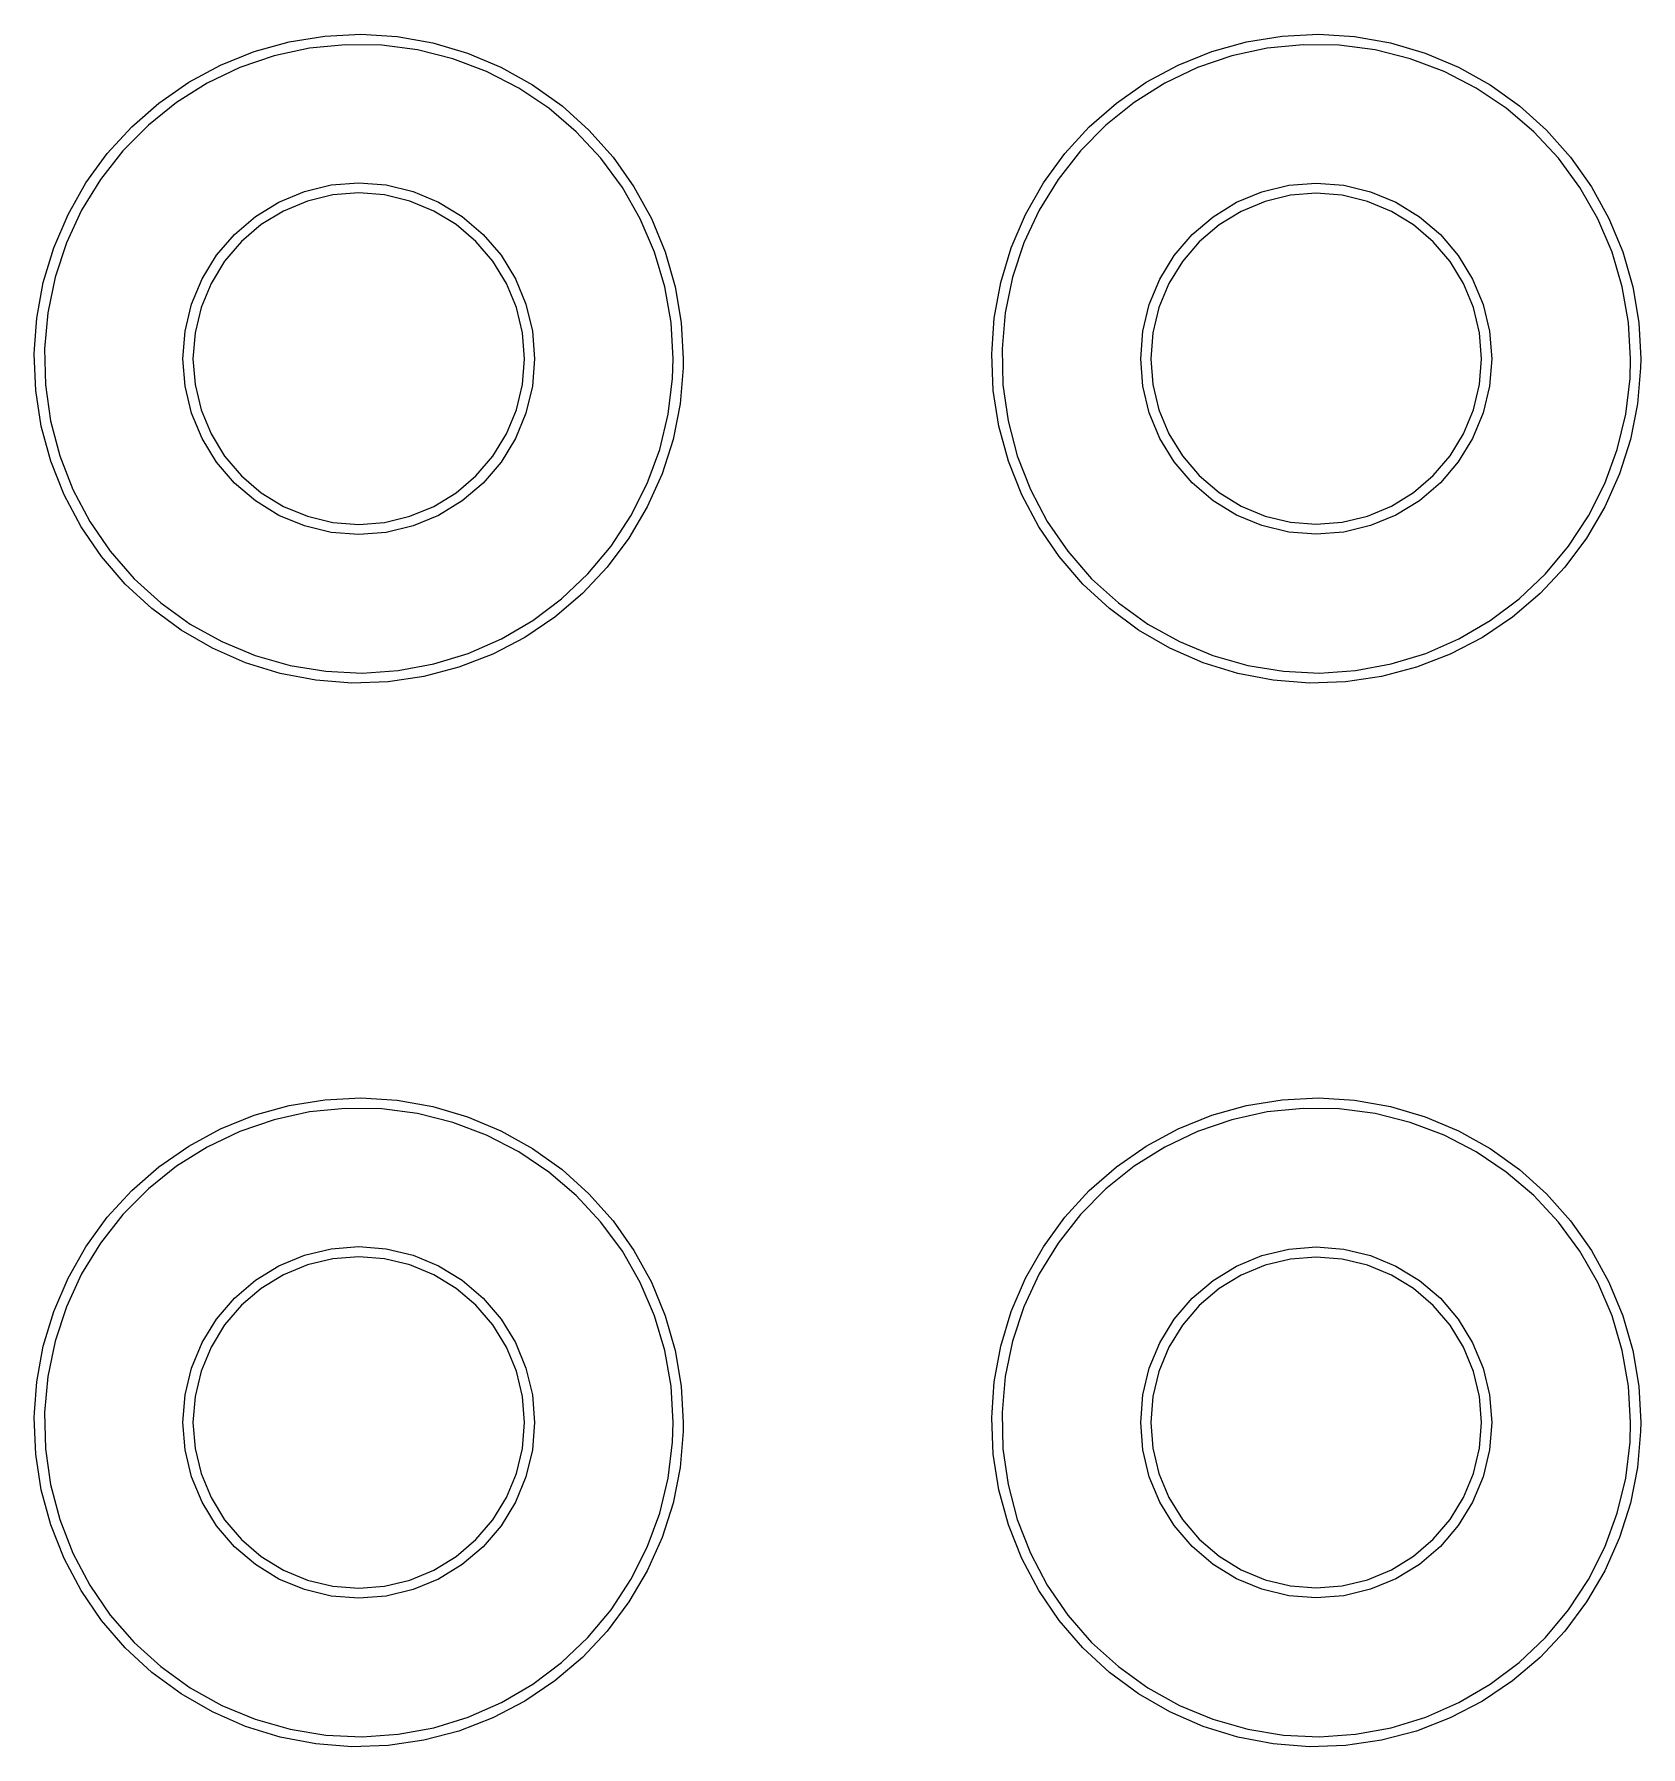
# Model space of a CAD drawing. Extents: x 26 to 390, y -197 to -58.
# Drawn here: x 50.95 to 66.05, y -191.05 to -174.95 of the extents above; entities that cross this region are included whole.
import ezdxf

# ---------------------------------------------------------------- set-up
doc = ezdxf.new("R2010")
doc.units = 0
doc.layers.add('BLACK', color=7, linetype='CONTINUOUS')

msp = doc.modelspace()

# ---------------------------------------------------------------- linework, layer by layer
at = {"layer": 'BLACK', "linetype": 'CONTINUOUS'}
for p, q in [((53.3451, -175.021), (53.6812, -174.967)), ((53.6812, -174.967), (54.0213, -174.95)), ((54.0213, -174.95), (54.3611, -174.971)), ((54.3611, -174.971), (54.6965, -175.031)), ((62.3451, -175.021), (62.6812, -174.967)), ((62.6812, -174.967), (63.0213, -174.95)), ((63.0213, -174.95), (63.3611, -174.971)), ((63.3611, -174.971), (63.6965, -175.031)), ((52.7014, -175.24), (53.0171, -175.113)), ((53.2053, -175.154), (52.8835, -175.264)), ((53.0171, -175.113), (53.3451, -175.021)), ((53.5377, -175.081), (53.2053, -175.154)), ((53.8763, -175.048), (53.5377, -175.081)), ((54.2164, -175.053), (53.8763, -175.048)), ((54.5537, -175.097), (54.2164, -175.053)), ((54.8837, -175.18), (54.5537, -175.097)), ((54.6965, -175.031), (55.0231, -175.127)), ((55.0231, -175.127), (55.337, -175.259)), ((61.7014, -175.24), (62.0171, -175.113)), ((62.2053, -175.154), (61.8835, -175.264)), ((62.0171, -175.113), (62.3451, -175.021)), ((62.5377, -175.081), (62.2053, -175.154)), ((62.8763, -175.048), (62.5377, -175.081)), ((63.2164, -175.053), (62.8763, -175.048)), ((63.5537, -175.097), (63.2164, -175.053)), ((63.8837, -175.18), (63.5537, -175.097)), ((63.6965, -175.031), (64.0231, -175.127)), ((64.0231, -175.127), (64.337, -175.259)), ((52.4018, -175.402), (52.7014, -175.24)), ((52.8835, -175.264), (52.5764, -175.411)), ((55.2019, -175.3), (54.8837, -175.18)), ((55.5042, -175.457), (55.2019, -175.3)), ((55.337, -175.259), (55.6343, -175.425)), ((61.4018, -175.402), (61.7014, -175.24)), ((61.8835, -175.264), (61.5764, -175.411)), ((64.2019, -175.3), (63.8837, -175.18)), ((64.5042, -175.457), (64.2019, -175.3)), ((64.337, -175.259), (64.6343, -175.425)), ((52.1222, -175.597), (52.4018, -175.402)), ((52.5764, -175.411), (52.2882, -175.591)), ((55.7866, -175.646), (55.5042, -175.457)), ((55.6343, -175.425), (55.9111, -175.623)), ((61.1222, -175.597), (61.4018, -175.402)), ((61.5764, -175.411), (61.2882, -175.591)), ((64.7866, -175.646), (64.5042, -175.457)), ((64.6343, -175.425), (64.9111, -175.623)), ((51.866, -175.821), (52.1222, -175.597)), ((52.2882, -175.591), (52.0227, -175.804)), ((55.9111, -175.623), (56.1642, -175.851)), ((60.866, -175.821), (61.1222, -175.597)), ((61.2882, -175.591), (61.0227, -175.804)), ((64.9111, -175.623), (65.1642, -175.851)), ((56.0453, -175.867), (55.7866, -175.646)), ((65.0453, -175.867), (64.7866, -175.646)), ((51.6364, -176.072), (51.866, -175.821)), ((52.0227, -175.804), (51.7834, -176.046)), ((56.2769, -176.116), (56.0453, -175.867)), ((56.1642, -175.851), (56.3903, -176.105)), ((60.6364, -176.072), (60.866, -175.821)), ((61.0227, -175.804), (60.7834, -176.046)), ((65.2769, -176.116), (65.0453, -175.867)), ((65.1642, -175.851), (65.3903, -176.105)), ((51.4363, -176.348), (51.6364, -176.072)), ((51.7834, -176.046), (51.5735, -176.314)), ((56.4783, -176.391), (56.2769, -176.116)), ((56.3903, -176.105), (56.5865, -176.384)), ((60.4363, -176.348), (60.6364, -176.072)), ((60.7834, -176.046), (60.5735, -176.314)), ((65.4783, -176.391), (65.2769, -176.116)), ((65.3903, -176.105), (65.5865, -176.384)), ((51.2681, -176.644), (51.4363, -176.348)), ((51.5735, -176.314), (51.3957, -176.604)), ((53.2495, -176.527), (53.4892, -176.428)), ((53.4892, -176.428), (53.7414, -176.367)), ((53.7414, -176.367), (54, -176.347)), ((54, -176.442), (53.7563, -176.461)), ((54, -176.347), (54.2586, -176.367)), ((54.2437, -176.461), (54, -176.442)), ((54.2586, -176.367), (54.5108, -176.428)), ((54.5108, -176.428), (54.7505, -176.527)), ((56.6468, -176.686), (56.4783, -176.391)), ((56.5865, -176.384), (56.7506, -176.682)), ((60.2681, -176.644), (60.4363, -176.348)), ((60.5735, -176.314), (60.3957, -176.604)), ((62.2509, -176.53), (62.4901, -176.431)), ((62.4901, -176.431), (62.7419, -176.37)), ((62.7419, -176.37), (63, -176.35)), ((63, -176.445), (62.7568, -176.464)), ((63, -176.35), (63.2581, -176.37)), ((63.2432, -176.464), (63, -176.445)), ((63.2581, -176.37), (63.5099, -176.431)), ((63.5099, -176.431), (63.7491, -176.53)), ((65.6468, -176.686), (65.4783, -176.391)), ((65.5865, -176.384), (65.7506, -176.682)), ((51.3957, -176.604), (51.2525, -176.912)), ((53.0283, -176.663), (53.2495, -176.527)), ((53.5186, -176.518), (53.2927, -176.612)), ((53.7563, -176.461), (53.5186, -176.518)), ((54.4814, -176.518), (54.2437, -176.461)), ((54.7073, -176.612), (54.4814, -176.518)), ((54.7505, -176.527), (54.9717, -176.663)), ((60.3957, -176.604), (60.2525, -176.912)), ((62.0302, -176.665), (62.2509, -176.53)), ((62.5195, -176.521), (62.2941, -176.615)), ((62.7568, -176.464), (62.5195, -176.521)), ((63.4805, -176.521), (63.2432, -176.464)), ((63.7059, -176.615), (63.4805, -176.521)), ((63.7491, -176.53), (63.9698, -176.665)), ((51.1339, -176.957), (51.2681, -176.644)), ((52.8311, -176.831), (53.0283, -176.663)), ((53.0843, -176.74), (52.8984, -176.898)), ((53.2927, -176.612), (53.0843, -176.74)), ((54.9157, -176.74), (54.7073, -176.612)), ((55.1016, -176.898), (54.9157, -176.74)), ((54.9717, -176.663), (55.1689, -176.831)), ((56.7803, -176.999), (56.6468, -176.686)), ((56.7506, -176.682), (56.8803, -176.997)), ((60.1339, -176.957), (60.2681, -176.644)), ((61.8333, -176.833), (62.0302, -176.665)), ((62.0861, -176.742), (61.9006, -176.901)), ((62.2941, -176.615), (62.0861, -176.742)), ((63.9139, -176.742), (63.7059, -176.615)), ((64.0994, -176.901), (63.9139, -176.742)), ((63.9698, -176.665), (64.1667, -176.833)), ((65.7803, -176.999), (65.6468, -176.686)), ((65.7506, -176.682), (65.8803, -176.997)), ((51.2525, -176.912), (51.1457, -177.235)), ((52.6626, -177.028), (52.8311, -176.831)), ((52.8984, -176.898), (52.7396, -177.084)), ((55.2604, -177.084), (55.1016, -176.898)), ((55.1689, -176.831), (55.3374, -177.028)), ((60.2525, -176.912), (60.1457, -177.235)), ((61.6651, -177.03), (61.8333, -176.833)), ((61.9006, -176.901), (61.7421, -177.086)), ((64.2579, -177.086), (64.0994, -176.901)), ((64.1667, -176.833), (64.3349, -177.03)), ((51.0355, -177.283), (51.1339, -176.957)), ((52.5271, -177.249), (52.6626, -177.028)), ((52.7396, -177.084), (52.6119, -177.293)), ((55.3881, -177.293), (55.2604, -177.084)), ((55.3374, -177.028), (55.4729, -177.249)), ((56.8769, -177.325), (56.7803, -176.999)), ((56.8803, -176.997), (56.9742, -177.324)), ((60.0355, -177.283), (60.1339, -176.957)), ((61.5298, -177.251), (61.6651, -177.03)), ((61.7421, -177.086), (61.6147, -177.294)), ((64.3853, -177.294), (64.2579, -177.086)), ((64.3349, -177.03), (64.4702, -177.251)), ((65.8769, -177.325), (65.7803, -176.999)), ((65.8803, -176.997), (65.9742, -177.324)), ((51.1457, -177.235), (51.0767, -177.568)), ((52.4278, -177.489), (52.5271, -177.249)), ((55.4729, -177.249), (55.5722, -177.489)), ((60.1457, -177.235), (60.0767, -177.568)), ((50.974, -177.618), (51.0355, -177.283)), ((52.6119, -177.293), (52.5183, -177.519)), ((55.4817, -177.519), (55.3881, -177.293)), ((56.9354, -177.66), (56.8769, -177.325)), ((56.9742, -177.324), (57.031, -177.66)), ((59.974, -177.618), (60.0355, -177.283)), ((61.4308, -177.49), (61.5298, -177.251)), ((61.6147, -177.294), (61.5213, -177.52)), ((64.4787, -177.52), (64.3853, -177.294)), ((64.4702, -177.251), (64.5692, -177.49)), ((65.9354, -177.66), (65.8769, -177.325)), ((65.9742, -177.324), (66.031, -177.66)), ((51.0767, -177.568), (51.0465, -177.907)), ((52.3672, -177.741), (52.4278, -177.489)), ((52.5183, -177.519), (52.4613, -177.756)), ((55.5387, -177.756), (55.4817, -177.519)), ((55.5722, -177.489), (55.6328, -177.741)), ((60.0767, -177.568), (60.0465, -177.907)), ((61.3703, -177.742), (61.4308, -177.49)), ((61.5213, -177.52), (61.4643, -177.757)), ((64.5357, -177.757), (64.4787, -177.52)), ((64.5692, -177.49), (64.6297, -177.742)), ((50.9538, -177.907), (50.974, -177.618)), ((56.955, -178), (56.9354, -177.66)), ((57.031, -177.66), (57.05, -178)), ((59.9538, -177.907), (59.974, -177.618)), ((65.955, -178), (65.9354, -177.66)), ((66.031, -177.66), (66.05, -178)), ((52.3469, -178), (52.3672, -177.741)), ((52.4613, -177.756), (52.4421, -178)), ((55.5579, -178), (55.5387, -177.756)), ((55.6328, -177.741), (55.6531, -178)), ((61.35, -178), (61.3703, -177.742)), ((61.4643, -177.757), (61.4452, -178)), ((64.5548, -178), (64.5357, -177.757)), ((64.6297, -177.742), (64.65, -178)), ((50.9503, -177.957), (50.9538, -177.907)), ((50.9646, -178.298), (50.9503, -177.957)), ((51.0465, -177.907), (51.0554, -178.247)), ((52.3672, -178.259), (52.3469, -178)), ((52.4421, -178), (52.4613, -178.244)), ((55.5387, -178.244), (55.5579, -178)), ((55.6531, -178), (55.6328, -178.259)), ((56.9492, -178.186), (56.955, -178)), ((57.05, -178), (57.0488, -178.085)), ((59.9503, -177.957), (59.9538, -177.907)), ((59.9646, -178.298), (59.9503, -177.957)), ((60.0465, -177.907), (60.0554, -178.247)), ((61.3703, -178.258), (61.35, -178)), ((61.4452, -178), (61.4643, -178.243)), ((64.5357, -178.243), (64.5548, -178)), ((64.65, -178), (64.6297, -178.258)), ((65.9492, -178.186), (65.955, -178)), ((66.05, -178), (66.0488, -178.085)), ((56.9083, -178.523), (56.9492, -178.186)), ((57.0488, -178.085), (57.0203, -178.424)), ((65.9083, -178.523), (65.9492, -178.186)), ((66.0488, -178.085), (66.0203, -178.424)), ((51.0166, -178.634), (50.9646, -178.298)), ((51.0554, -178.247), (51.1033, -178.584)), ((52.4278, -178.511), (52.3672, -178.259)), ((52.4613, -178.244), (52.5183, -178.481)), ((55.4817, -178.481), (55.5387, -178.244)), ((55.6328, -178.259), (55.5722, -178.511)), ((60.0166, -178.634), (59.9646, -178.298)), ((60.0554, -178.247), (60.1033, -178.584)), ((61.4308, -178.51), (61.3703, -178.258)), ((61.4643, -178.243), (61.5213, -178.48)), ((64.4787, -178.48), (64.5357, -178.243)), ((64.6297, -178.258), (64.5692, -178.51)), ((52.5271, -178.751), (52.4278, -178.511)), ((52.5183, -178.481), (52.6119, -178.707)), ((55.3881, -178.707), (55.4817, -178.481)), ((55.5722, -178.511), (55.4729, -178.751)), ((56.8289, -178.854), (56.9083, -178.523)), ((57.0203, -178.424), (56.9542, -178.759)), ((61.5298, -178.749), (61.4308, -178.51)), ((61.5213, -178.48), (61.6147, -178.706)), ((64.3853, -178.706), (64.4787, -178.48)), ((64.5692, -178.51), (64.4702, -178.749)), ((65.8289, -178.854), (65.9083, -178.523)), ((66.0203, -178.424), (65.9542, -178.759)), ((51.1059, -178.963), (51.0166, -178.634)), ((51.1033, -178.584), (51.1896, -178.913)), ((60.1059, -178.963), (60.0166, -178.634)), ((60.1033, -178.584), (60.1896, -178.913)), ((52.6626, -178.972), (52.5271, -178.751)), ((52.6119, -178.707), (52.7396, -178.916)), ((55.2604, -178.916), (55.3881, -178.707)), ((55.4729, -178.751), (55.3374, -178.972)), ((56.712, -179.174), (56.8289, -178.854)), ((56.9542, -178.759), (56.8512, -179.083)), ((61.6651, -178.97), (61.5298, -178.749)), ((61.6147, -178.706), (61.7421, -178.914)), ((64.2579, -178.914), (64.3853, -178.706)), ((64.4702, -178.749), (64.3349, -178.97)), ((65.712, -179.174), (65.8289, -178.854)), ((65.9542, -178.759), (65.8512, -179.083)), ((51.2313, -179.279), (51.1059, -178.963)), ((51.1896, -178.913), (51.3132, -179.23)), ((52.8311, -179.169), (52.6626, -178.972)), ((52.7396, -178.916), (52.8984, -179.102)), ((55.1016, -179.102), (55.2604, -178.916)), ((55.3374, -178.972), (55.1689, -179.169)), ((60.2313, -179.279), (60.1059, -178.963)), ((60.1896, -178.913), (60.3132, -179.23)), ((61.8333, -179.167), (61.6651, -178.97)), ((61.7421, -178.914), (61.9006, -179.099)), ((64.0994, -179.099), (64.2579, -178.914)), ((64.3349, -178.97), (64.1667, -179.167)), ((53.0283, -179.337), (52.8311, -179.169)), ((52.8984, -179.102), (53.0843, -179.26)), ((54.9157, -179.26), (55.1016, -179.102)), ((55.1689, -179.169), (54.9717, -179.337)), ((56.5591, -179.477), (56.712, -179.174)), ((56.8512, -179.083), (56.7127, -179.394)), ((62.0302, -179.335), (61.8333, -179.167)), ((61.9006, -179.099), (62.0861, -179.258)), ((63.9139, -179.258), (64.0994, -179.099)), ((64.1667, -179.167), (63.9698, -179.335)), ((65.5591, -179.477), (65.712, -179.174)), ((65.8512, -179.083), (65.7127, -179.394)), ((51.3911, -179.58), (51.2313, -179.279)), ((51.3132, -179.23), (51.4724, -179.531)), ((53.2495, -179.473), (53.0283, -179.337)), ((53.0843, -179.26), (53.2927, -179.388)), ((54.7073, -179.388), (54.9157, -179.26)), ((54.9717, -179.337), (54.7505, -179.473)), ((60.3911, -179.58), (60.2313, -179.279)), ((60.3132, -179.23), (60.4724, -179.531)), ((62.2509, -179.47), (62.0302, -179.335)), ((62.0861, -179.258), (62.2941, -179.385)), ((63.7059, -179.385), (63.9139, -179.258)), ((63.9698, -179.335), (63.7491, -179.47)), ((53.4892, -179.572), (53.2495, -179.473)), ((53.2927, -179.388), (53.5186, -179.482)), ((53.5186, -179.482), (53.7563, -179.539)), ((54.2437, -179.539), (54.4814, -179.482)), ((54.4814, -179.482), (54.7073, -179.388)), ((54.7505, -179.473), (54.5108, -179.572)), ((56.3723, -179.762), (56.5591, -179.477)), ((56.7127, -179.394), (56.5404, -179.688)), ((62.4901, -179.569), (62.2509, -179.47)), ((62.2941, -179.385), (62.5195, -179.479)), ((62.5195, -179.479), (62.7568, -179.536)), ((63.2432, -179.536), (63.4805, -179.479)), ((63.4805, -179.479), (63.7059, -179.385)), ((63.7491, -179.47), (63.5099, -179.569)), ((65.3723, -179.762), (65.5591, -179.477)), ((65.7127, -179.394), (65.5404, -179.688)), ((51.5835, -179.861), (51.3911, -179.58)), ((51.4724, -179.531), (51.6651, -179.811)), ((53.7414, -179.633), (53.4892, -179.572)), ((54, -179.653), (53.7414, -179.633)), ((53.7563, -179.539), (54, -179.558)), ((54, -179.558), (54.2437, -179.539)), ((54.2586, -179.633), (54, -179.653)), ((54.5108, -179.572), (54.2586, -179.633)), ((60.5835, -179.861), (60.3911, -179.58)), ((60.4724, -179.531), (60.6651, -179.811)), ((62.7419, -179.63), (62.4901, -179.569)), ((63, -179.65), (62.7419, -179.63)), ((62.7568, -179.536), (63, -179.555)), ((63, -179.555), (63.2432, -179.536)), ((63.2581, -179.63), (63, -179.65)), ((63.5099, -179.569), (63.2581, -179.63)), ((51.6651, -179.811), (51.8887, -180.068)), ((56.1541, -180.023), (56.3723, -179.762)), ((56.5404, -179.688), (56.3364, -179.961)), ((60.6651, -179.811), (60.8887, -180.068)), ((65.1541, -180.023), (65.3723, -179.762)), ((65.5404, -179.688), (65.3364, -179.961)), ((51.806, -180.119), (51.5835, -179.861)), ((56.3364, -179.961), (56.1033, -180.209)), ((60.806, -180.119), (60.5835, -179.861)), ((65.3364, -179.961), (65.1033, -180.209)), ((52.0559, -180.35), (51.806, -180.119)), ((51.8887, -180.068), (52.1404, -180.296)), ((55.9073, -180.257), (56.1541, -180.023)), ((61.0559, -180.35), (60.806, -180.119)), ((60.8887, -180.068), (61.1404, -180.296)), ((64.9073, -180.257), (65.1541, -180.023)), ((52.1404, -180.296), (52.4166, -180.495)), ((55.6353, -180.461), (55.9073, -180.257)), ((56.1033, -180.209), (55.844, -180.429)), ((61.1404, -180.296), (61.4166, -180.495)), ((64.6353, -180.461), (64.9073, -180.257)), ((65.1033, -180.209), (64.844, -180.429)), ((52.3299, -180.552), (52.0559, -180.35)), ((55.3415, -180.633), (55.6353, -180.461)), ((55.844, -180.429), (55.5617, -180.62)), ((61.3299, -180.552), (61.0559, -180.35)), ((64.3415, -180.633), (64.6353, -180.461)), ((64.844, -180.429), (64.5617, -180.62)), ((52.6248, -180.722), (52.3299, -180.552)), ((52.4166, -180.495), (52.7139, -180.66)), ((55.5617, -180.62), (55.26, -180.778)), ((61.6248, -180.722), (61.3299, -180.552)), ((61.4166, -180.495), (61.7139, -180.66)), ((64.5617, -180.62), (64.26, -180.778)), ((52.9369, -180.859), (52.6248, -180.722)), ((52.7139, -180.66), (53.0282, -180.791)), ((53.0282, -180.791), (53.3554, -180.884)), ((54.7049, -180.87), (55.03, -180.77)), ((55.26, -180.778), (54.9425, -180.901)), ((55.03, -180.77), (55.3415, -180.633)), ((61.9369, -180.859), (61.6248, -180.722)), ((61.7139, -180.66), (62.0282, -180.791)), ((62.0282, -180.791), (62.3554, -180.884)), ((63.7049, -180.87), (64.03, -180.77)), ((64.26, -180.778), (63.9425, -180.901)), ((64.03, -180.77), (64.3415, -180.633)), ((53.2621, -180.959), (52.9369, -180.859)), ((53.3554, -180.884), (53.6911, -180.939)), ((53.6911, -180.939), (54.0309, -180.955)), ((54.0309, -180.955), (54.3704, -180.932)), ((54.3704, -180.932), (54.7049, -180.87)), ((54.9425, -180.901), (54.6133, -180.988)), ((62.2621, -180.959), (61.9369, -180.859)), ((62.3554, -180.884), (62.6911, -180.939)), ((62.6911, -180.939), (63.0309, -180.955)), ((63.0309, -180.955), (63.3704, -180.932)), ((63.3704, -180.932), (63.7049, -180.87)), ((63.9425, -180.901), (63.6133, -180.988)), ((53.5966, -181.023), (53.2621, -180.959)), ((53.9361, -181.049), (53.5966, -181.023)), ((54.2764, -181.037), (53.9361, -181.049)), ((54.6133, -180.988), (54.2764, -181.037)), ((62.5966, -181.023), (62.2621, -180.959)), ((62.9361, -181.049), (62.5966, -181.023)), ((63.2764, -181.037), (62.9361, -181.049)), ((63.6133, -180.988), (63.2764, -181.037)), ((53.3451, -185.021), (53.6812, -184.967)), ((53.6812, -184.967), (54.0213, -184.95)), ((54.0213, -184.95), (54.3611, -184.971)), ((54.3611, -184.971), (54.6965, -185.031)), ((62.3451, -185.021), (62.6812, -184.967)), ((62.6812, -184.967), (63.0213, -184.95)), ((63.0213, -184.95), (63.3611, -184.971)), ((63.3611, -184.971), (63.6965, -185.031)), ((52.7014, -185.24), (53.0171, -185.113)), ((53.0171, -185.113), (53.3451, -185.021)), ((53.5377, -185.081), (53.2053, -185.154)), ((53.8763, -185.048), (53.5377, -185.081)), ((54.2164, -185.053), (53.8763, -185.048)), ((54.5537, -185.097), (54.2164, -185.053)), ((54.8837, -185.18), (54.5537, -185.097)), ((54.6965, -185.031), (55.0231, -185.127)), ((55.0231, -185.127), (55.337, -185.259)), ((61.7014, -185.24), (62.0171, -185.113)), ((62.0171, -185.113), (62.3451, -185.021)), ((62.5377, -185.081), (62.2053, -185.154)), ((62.8763, -185.048), (62.5377, -185.081)), ((63.2164, -185.053), (62.8763, -185.048)), ((63.5537, -185.097), (63.2164, -185.053)), ((63.8837, -185.18), (63.5537, -185.097)), ((63.6965, -185.031), (64.0231, -185.127)), ((64.0231, -185.127), (64.337, -185.259)), ((52.4018, -185.402), (52.7014, -185.24)), ((52.8835, -185.264), (52.5764, -185.411)), ((53.2053, -185.154), (52.8835, -185.264)), ((55.2019, -185.3), (54.8837, -185.18)), ((55.337, -185.259), (55.6343, -185.425)), ((61.4018, -185.402), (61.7014, -185.24)), ((61.8835, -185.264), (61.5764, -185.411)), ((62.2053, -185.154), (61.8835, -185.264)), ((64.2019, -185.3), (63.8837, -185.18)), ((64.337, -185.259), (64.6343, -185.425)), ((52.1222, -185.597), (52.4018, -185.402)), ((52.5764, -185.411), (52.2882, -185.591)), ((55.5042, -185.457), (55.2019, -185.3)), ((55.7866, -185.646), (55.5042, -185.457)), ((55.6343, -185.425), (55.9111, -185.623)), ((61.1222, -185.597), (61.4018, -185.402)), ((61.5764, -185.411), (61.2882, -185.591)), ((64.5042, -185.457), (64.2019, -185.3)), ((64.7866, -185.646), (64.5042, -185.457)), ((64.6343, -185.425), (64.9111, -185.623)), ((51.866, -185.821), (52.1222, -185.597)), ((52.2882, -185.591), (52.0227, -185.804)), ((60.866, -185.821), (61.1222, -185.597)), ((61.2882, -185.591), (61.0227, -185.804)), ((56.0453, -185.867), (55.7866, -185.646)), ((55.9111, -185.623), (56.1642, -185.851)), ((65.0453, -185.867), (64.7866, -185.646)), ((64.9111, -185.623), (65.1642, -185.851)), ((51.6364, -186.072), (51.866, -185.821)), ((52.0227, -185.804), (51.7834, -186.046)), ((56.2769, -186.116), (56.0453, -185.867)), ((56.1642, -185.851), (56.3903, -186.105)), ((60.6364, -186.072), (60.866, -185.821)), ((61.0227, -185.804), (60.7834, -186.046)), ((65.2769, -186.116), (65.0453, -185.867)), ((65.1642, -185.851), (65.3903, -186.105)), ((51.4363, -186.348), (51.6364, -186.072)), ((51.7834, -186.046), (51.5735, -186.314)), ((60.4363, -186.348), (60.6364, -186.072)), ((60.7834, -186.046), (60.5735, -186.314)), ((56.4783, -186.391), (56.2769, -186.116)), ((56.3903, -186.105), (56.5865, -186.384)), ((65.4783, -186.391), (65.2769, -186.116)), ((65.3903, -186.105), (65.5865, -186.384)), ((51.2681, -186.644), (51.4363, -186.348)), ((51.5735, -186.314), (51.3957, -186.604)), ((53.4892, -186.428), (53.7414, -186.367)), ((53.7414, -186.367), (54, -186.347)), ((54, -186.347), (54.2586, -186.367)), ((54.2586, -186.367), (54.5108, -186.428)), ((56.6468, -186.686), (56.4783, -186.391)), ((56.5865, -186.384), (56.7506, -186.682)), ((60.2681, -186.644), (60.4363, -186.348)), ((60.5735, -186.314), (60.3957, -186.604)), ((62.4901, -186.431), (62.7419, -186.37)), ((62.7419, -186.37), (63, -186.35)), ((63, -186.35), (63.2581, -186.37)), ((63.2581, -186.37), (63.5099, -186.431)), ((65.6468, -186.686), (65.4783, -186.391)), ((65.5865, -186.384), (65.7506, -186.682)), ((53.0283, -186.663), (53.2495, -186.527)), ((53.2495, -186.527), (53.4892, -186.428)), ((53.5186, -186.518), (53.2927, -186.612)), ((53.7563, -186.461), (53.5186, -186.518)), ((54, -186.442), (53.7563, -186.461)), ((54.2437, -186.461), (54, -186.442)), ((54.4814, -186.518), (54.2437, -186.461)), ((54.7073, -186.612), (54.4814, -186.518)), ((54.5108, -186.428), (54.7505, -186.527)), ((54.7505, -186.527), (54.9717, -186.663)), ((62.0302, -186.665), (62.2509, -186.53)), ((62.2509, -186.53), (62.4901, -186.431)), ((62.5195, -186.521), (62.2941, -186.615)), ((62.7568, -186.464), (62.5195, -186.521)), ((63, -186.445), (62.7568, -186.464)), ((63.2432, -186.464), (63, -186.445)), ((63.4805, -186.521), (63.2432, -186.464)), ((63.7059, -186.615), (63.4805, -186.521)), ((63.5099, -186.431), (63.7491, -186.53)), ((63.7491, -186.53), (63.9698, -186.665)), ((51.1339, -186.957), (51.2681, -186.644)), ((51.3957, -186.604), (51.2525, -186.912)), ((52.8311, -186.831), (53.0283, -186.663)), ((53.0843, -186.74), (52.8984, -186.898)), ((53.2927, -186.612), (53.0843, -186.74)), ((54.9157, -186.74), (54.7073, -186.612)), ((55.1016, -186.898), (54.9157, -186.74)), ((54.9717, -186.663), (55.1689, -186.831)), ((56.7803, -186.999), (56.6468, -186.686)), ((56.7506, -186.682), (56.8803, -186.997)), ((60.1339, -186.957), (60.2681, -186.644)), ((60.3957, -186.604), (60.2525, -186.912)), ((61.8333, -186.833), (62.0302, -186.665)), ((62.0861, -186.742), (61.9006, -186.901)), ((62.2941, -186.615), (62.0861, -186.742)), ((63.9139, -186.742), (63.7059, -186.615)), ((64.0994, -186.901), (63.9139, -186.742)), ((63.9698, -186.665), (64.1667, -186.833)), ((65.7803, -186.999), (65.6468, -186.686)), ((65.7506, -186.682), (65.8803, -186.997)), ((52.6626, -187.028), (52.8311, -186.831)), ((52.8984, -186.898), (52.7396, -187.084)), ((55.2604, -187.084), (55.1016, -186.898)), ((55.1689, -186.831), (55.3374, -187.028)), ((61.6651, -187.03), (61.8333, -186.833)), ((61.9006, -186.901), (61.7421, -187.086)), ((64.2579, -187.086), (64.0994, -186.901)), ((64.1667, -186.833), (64.3349, -187.03)), ((51.0355, -187.283), (51.1339, -186.957)), ((51.2525, -186.912), (51.1457, -187.235)), ((52.5271, -187.249), (52.6626, -187.028)), ((55.3374, -187.028), (55.4729, -187.249)), ((56.8769, -187.325), (56.7803, -186.999)), ((56.8803, -186.997), (56.9742, -187.324)), ((60.0355, -187.283), (60.1339, -186.957)), ((60.2525, -186.912), (60.1457, -187.235)), ((61.5298, -187.251), (61.6651, -187.03)), ((64.3349, -187.03), (64.4702, -187.251)), ((65.8769, -187.325), (65.7803, -186.999)), ((65.8803, -186.997), (65.9742, -187.324)), ((52.7396, -187.084), (52.6119, -187.293)), ((55.3881, -187.293), (55.2604, -187.084)), ((61.7421, -187.086), (61.6147, -187.294)), ((64.3853, -187.294), (64.2579, -187.086)), ((50.974, -187.618), (51.0355, -187.283)), ((51.1457, -187.235), (51.0767, -187.568)), ((52.4278, -187.489), (52.5271, -187.249)), ((52.6119, -187.293), (52.5183, -187.519)), ((55.4817, -187.519), (55.3881, -187.293)), ((55.4729, -187.249), (55.5722, -187.489)), ((56.9354, -187.66), (56.8769, -187.325)), ((56.9742, -187.324), (57.031, -187.66)), ((59.974, -187.618), (60.0355, -187.283)), ((60.1457, -187.235), (60.0767, -187.568)), ((61.4308, -187.49), (61.5298, -187.251)), ((61.6147, -187.294), (61.5213, -187.52)), ((64.4787, -187.52), (64.3853, -187.294)), ((64.4702, -187.251), (64.5692, -187.49)), ((65.9354, -187.66), (65.8769, -187.325)), ((65.9742, -187.324), (66.031, -187.66)), ((52.3672, -187.741), (52.4278, -187.489)), ((52.5183, -187.519), (52.4613, -187.756)), ((55.5387, -187.756), (55.4817, -187.519)), ((55.5722, -187.489), (55.6328, -187.741)), ((61.3703, -187.742), (61.4308, -187.49)), ((61.5213, -187.52), (61.4643, -187.757)), ((64.5357, -187.757), (64.4787, -187.52)), ((64.5692, -187.49), (64.6297, -187.742)), ((50.9538, -187.907), (50.974, -187.618)), ((51.0767, -187.568), (51.0465, -187.907)), ((56.955, -188), (56.9354, -187.66)), ((57.031, -187.66), (57.05, -188)), ((59.9538, -187.907), (59.974, -187.618)), ((60.0767, -187.568), (60.0465, -187.907)), ((65.955, -188), (65.9354, -187.66)), ((66.031, -187.66), (66.05, -188)), ((52.3469, -188), (52.3672, -187.741)), ((52.4613, -187.756), (52.4421, -188)), ((55.5579, -188), (55.5387, -187.756)), ((55.6328, -187.741), (55.6531, -188)), ((61.35, -188), (61.3703, -187.742)), ((61.4643, -187.757), (61.4452, -188)), ((64.5548, -188), (64.5357, -187.757)), ((64.6297, -187.742), (64.65, -188)), ((50.9503, -187.957), (50.9538, -187.907)), ((50.9646, -188.298), (50.9503, -187.957)), ((51.0465, -187.907), (51.0554, -188.247)), ((52.3672, -188.259), (52.3469, -188)), ((52.4421, -188), (52.4613, -188.244)), ((55.5387, -188.244), (55.5579, -188)), ((55.6531, -188), (55.6328, -188.259)), ((56.9492, -188.186), (56.955, -188)), ((57.05, -188), (57.0488, -188.085)), ((59.9503, -187.957), (59.9538, -187.907)), ((59.9646, -188.298), (59.9503, -187.957)), ((60.0465, -187.907), (60.0554, -188.247)), ((61.3703, -188.258), (61.35, -188)), ((61.4452, -188), (61.4643, -188.243)), ((64.5357, -188.243), (64.5548, -188)), ((64.65, -188), (64.6297, -188.258)), ((65.9492, -188.186), (65.955, -188)), ((66.05, -188), (66.0488, -188.085)), ((56.9083, -188.523), (56.9492, -188.186)), ((57.0488, -188.085), (57.0203, -188.424)), ((65.9083, -188.523), (65.9492, -188.186)), ((66.0488, -188.085), (66.0203, -188.424)), ((51.0166, -188.634), (50.9646, -188.298)), ((51.0554, -188.247), (51.1033, -188.584)), ((52.4278, -188.511), (52.3672, -188.259)), ((52.4613, -188.244), (52.5183, -188.481)), ((55.4817, -188.481), (55.5387, -188.244)), ((55.6328, -188.259), (55.5722, -188.511)), ((60.0166, -188.634), (59.9646, -188.298)), ((60.0554, -188.247), (60.1033, -188.584)), ((61.4308, -188.51), (61.3703, -188.258)), ((61.4643, -188.243), (61.5213, -188.48)), ((64.4787, -188.48), (64.5357, -188.243)), ((64.6297, -188.258), (64.5692, -188.51)), ((52.5271, -188.751), (52.4278, -188.511)), ((52.5183, -188.481), (52.6119, -188.707)), ((55.3881, -188.707), (55.4817, -188.481)), ((55.5722, -188.511), (55.4729, -188.751)), ((57.0203, -188.424), (56.9542, -188.759)), ((61.5298, -188.749), (61.4308, -188.51)), ((61.5213, -188.48), (61.6147, -188.706)), ((64.3853, -188.706), (64.4787, -188.48)), ((64.5692, -188.51), (64.4702, -188.749)), ((66.0203, -188.424), (65.9542, -188.759)), ((51.1059, -188.963), (51.0166, -188.634)), ((51.1033, -188.584), (51.1896, -188.913)), ((56.8289, -188.854), (56.9083, -188.523)), ((60.1059, -188.963), (60.0166, -188.634)), ((60.1033, -188.584), (60.1896, -188.913)), ((65.8289, -188.854), (65.9083, -188.523)), ((52.6626, -188.972), (52.5271, -188.751)), ((52.6119, -188.707), (52.7396, -188.916)), ((55.2604, -188.916), (55.3881, -188.707)), ((55.4729, -188.751), (55.3374, -188.972)), ((56.9542, -188.759), (56.8512, -189.083)), ((61.6651, -188.97), (61.5298, -188.749)), ((61.6147, -188.706), (61.7421, -188.914)), ((64.2579, -188.914), (64.3853, -188.706)), ((64.4702, -188.749), (64.3349, -188.97)), ((65.9542, -188.759), (65.8512, -189.083)), ((51.2313, -189.279), (51.1059, -188.963)), ((51.1896, -188.913), (51.3132, -189.23)), ((52.8311, -189.169), (52.6626, -188.972)), ((52.7396, -188.916), (52.8984, -189.102)), ((55.1016, -189.102), (55.2604, -188.916)), ((55.3374, -188.972), (55.1689, -189.169)), ((56.712, -189.174), (56.8289, -188.854)), ((60.2313, -189.279), (60.1059, -188.963)), ((60.1896, -188.913), (60.3132, -189.23)), ((61.8333, -189.167), (61.6651, -188.97)), ((61.7421, -188.914), (61.9006, -189.099)), ((64.0994, -189.099), (64.2579, -188.914)), ((64.3349, -188.97), (64.1667, -189.167)), ((65.712, -189.174), (65.8289, -188.854)), ((52.8984, -189.102), (53.0843, -189.26)), ((54.9157, -189.26), (55.1016, -189.102)), ((56.8512, -189.083), (56.7127, -189.394)), ((61.9006, -189.099), (62.0861, -189.258)), ((63.9139, -189.258), (64.0994, -189.099)), ((65.8512, -189.083), (65.7127, -189.394)), ((51.3911, -189.58), (51.2313, -189.279)), ((51.3132, -189.23), (51.4724, -189.531)), ((53.0283, -189.337), (52.8311, -189.169)), ((53.0843, -189.26), (53.2927, -189.388)), ((54.7073, -189.388), (54.9157, -189.26)), ((55.1689, -189.169), (54.9717, -189.337)), ((56.5591, -189.477), (56.712, -189.174)), ((60.3911, -189.58), (60.2313, -189.279)), ((60.3132, -189.23), (60.4724, -189.531)), ((62.0302, -189.335), (61.8333, -189.167)), ((62.0861, -189.258), (62.2941, -189.385)), ((63.7059, -189.385), (63.9139, -189.258)), ((64.1667, -189.167), (63.9698, -189.335)), ((65.5591, -189.477), (65.712, -189.174)), ((53.2495, -189.473), (53.0283, -189.337)), ((53.4892, -189.572), (53.2495, -189.473)), ((53.2927, -189.388), (53.5186, -189.482)), ((53.5186, -189.482), (53.7563, -189.539)), ((54.2437, -189.539), (54.4814, -189.482)), ((54.4814, -189.482), (54.7073, -189.388)), ((54.7505, -189.473), (54.5108, -189.572)), ((54.9717, -189.337), (54.7505, -189.473)), ((56.3723, -189.762), (56.5591, -189.477)), ((56.7127, -189.394), (56.5404, -189.688)), ((62.2509, -189.47), (62.0302, -189.335)), ((62.4901, -189.569), (62.2509, -189.47)), ((62.2941, -189.385), (62.5195, -189.479)), ((62.5195, -189.479), (62.7568, -189.536)), ((63.2432, -189.536), (63.4805, -189.479)), ((63.4805, -189.479), (63.7059, -189.385)), ((63.7491, -189.47), (63.5099, -189.569)), ((63.9698, -189.335), (63.7491, -189.47)), ((65.3723, -189.762), (65.5591, -189.477)), ((65.7127, -189.394), (65.5404, -189.688)), ((51.5835, -189.861), (51.3911, -189.58)), ((51.4724, -189.531), (51.6651, -189.811)), ((53.7414, -189.633), (53.4892, -189.572)), ((54, -189.653), (53.7414, -189.633)), ((53.7563, -189.539), (54, -189.558)), ((54, -189.558), (54.2437, -189.539)), ((54.2586, -189.633), (54, -189.653)), ((54.5108, -189.572), (54.2586, -189.633)), ((60.5835, -189.861), (60.3911, -189.58)), ((60.4724, -189.531), (60.6651, -189.811)), ((62.7419, -189.63), (62.4901, -189.569)), ((63, -189.65), (62.7419, -189.63)), ((62.7568, -189.536), (63, -189.555)), ((63, -189.555), (63.2432, -189.536)), ((63.2581, -189.63), (63, -189.65)), ((63.5099, -189.569), (63.2581, -189.63)), ((56.1541, -190.023), (56.3723, -189.762)), ((56.5404, -189.688), (56.3364, -189.961)), ((65.1541, -190.023), (65.3723, -189.762)), ((65.5404, -189.688), (65.3364, -189.961)), ((51.806, -190.119), (51.5835, -189.861)), ((51.6651, -189.811), (51.8887, -190.068)), ((56.3364, -189.961), (56.1033, -190.209)), ((60.806, -190.119), (60.5835, -189.861)), ((60.6651, -189.811), (60.8887, -190.068)), ((65.3364, -189.961), (65.1033, -190.209)), ((52.0559, -190.35), (51.806, -190.119)), ((51.8887, -190.068), (52.1404, -190.296)), ((55.9073, -190.257), (56.1541, -190.023)), ((61.0559, -190.35), (60.806, -190.119)), ((60.8887, -190.068), (61.1404, -190.296)), ((64.9073, -190.257), (65.1541, -190.023)), ((55.6353, -190.461), (55.9073, -190.257)), ((56.1033, -190.209), (55.844, -190.429)), ((64.6353, -190.461), (64.9073, -190.257)), ((65.1033, -190.209), (64.844, -190.429)), ((52.3299, -190.552), (52.0559, -190.35)), ((52.1404, -190.296), (52.4166, -190.495)), ((55.844, -190.429), (55.5617, -190.62)), ((61.3299, -190.552), (61.0559, -190.35)), ((61.1404, -190.296), (61.4166, -190.495)), ((64.844, -190.429), (64.5617, -190.62)), ((52.6248, -190.722), (52.3299, -190.552)), ((52.4166, -190.495), (52.7139, -190.66)), ((55.3415, -190.633), (55.6353, -190.461)), ((61.6248, -190.722), (61.3299, -190.552)), ((61.4166, -190.495), (61.7139, -190.66)), ((64.3415, -190.633), (64.6353, -190.461)), ((52.9369, -190.859), (52.6248, -190.722)), ((52.7139, -190.66), (53.0282, -190.791)), ((54.7049, -190.87), (55.03, -190.77)), ((55.03, -190.77), (55.3415, -190.633)), ((55.5617, -190.62), (55.26, -190.778)), ((61.9369, -190.859), (61.6248, -190.722)), ((61.7139, -190.66), (62.0282, -190.791)), ((63.7049, -190.87), (64.03, -190.77)), ((64.03, -190.77), (64.3415, -190.633)), ((64.5617, -190.62), (64.26, -190.778)), ((53.2621, -190.959), (52.9369, -190.859)), ((53.0282, -190.791), (53.3554, -190.884)), ((53.3554, -190.884), (53.6911, -190.939)), ((54.0309, -190.955), (54.3704, -190.932)), ((54.3704, -190.932), (54.7049, -190.87)), ((54.9425, -190.901), (54.6133, -190.988)), ((55.26, -190.778), (54.9425, -190.901)), ((62.2621, -190.959), (61.9369, -190.859)), ((62.0282, -190.791), (62.3554, -190.884)), ((62.3554, -190.884), (62.6911, -190.939)), ((63.0309, -190.955), (63.3704, -190.932)), ((63.3704, -190.932), (63.7049, -190.87)), ((63.9425, -190.901), (63.6133, -190.988)), ((64.26, -190.778), (63.9425, -190.901)), ((53.5966, -191.023), (53.2621, -190.959)), ((53.9361, -191.049), (53.5966, -191.023)), ((53.6911, -190.939), (54.0309, -190.955)), ((54.2764, -191.037), (53.9361, -191.049)), ((54.6133, -190.988), (54.2764, -191.037)), ((62.5966, -191.023), (62.2621, -190.959)), ((62.9361, -191.049), (62.5966, -191.023)), ((62.6911, -190.939), (63.0309, -190.955)), ((63.2764, -191.037), (62.9361, -191.049)), ((63.6133, -190.988), (63.2764, -191.037))]:
    msp.add_line(p, q, dxfattribs=at)

doc.saveas('drawing.dxf')
